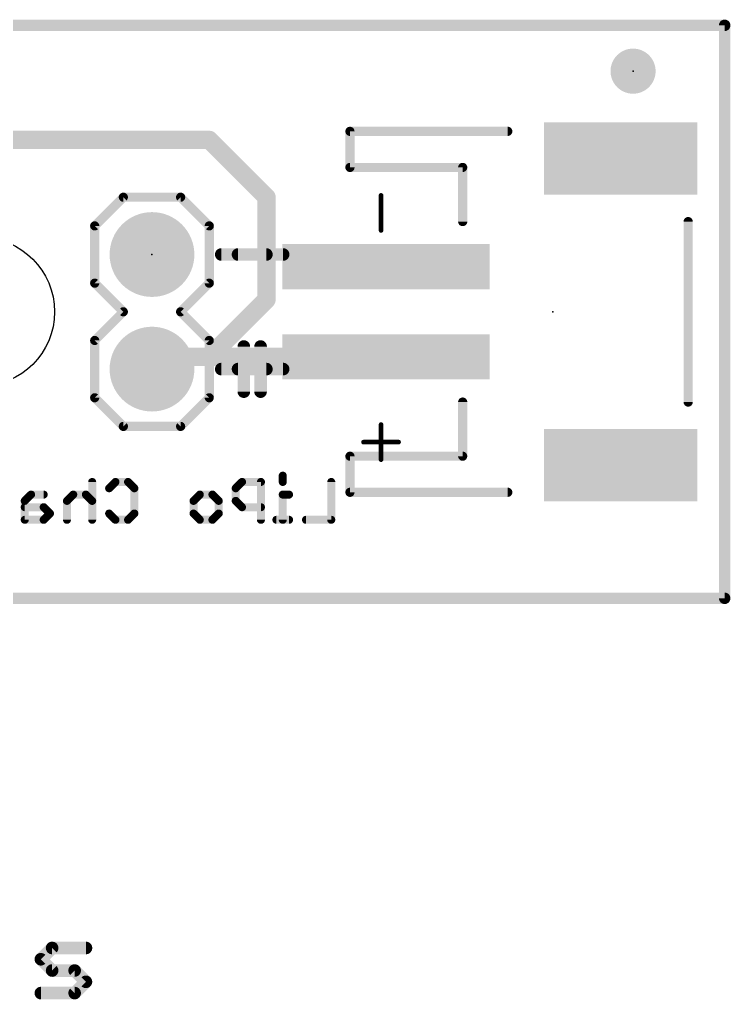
# Model space of a CAD drawing. Extents: x -22.9 to 33.1, y -8.9 to 12.8.
# Drawn here: x 17.38 to 33.15, y -8.89 to 12.83 of the extents above; entities that cross this region are included whole.
import ezdxf

# ---------------------------------------------------------------- set-up
doc = ezdxf.new("R2010")
doc.units = 0
for name, color, linetype in [('1', 12, 'CONTINUOUS'), ('16', 132, 'CONTINUOUS'), ('17', 110, 'CONTINUOUS'), ('20', 53, 'CONTINUOUS'), ('21', 41, 'CONTINUOUS'), ('22', 40, 'CONTINUOUS'), ('23', 53, 'CONTINUOUS'), ('24', 53, 'CONTINUOUS'), ('51', 53, 'CONTINUOUS')]:
    doc.layers.add(name, color=color, linetype=linetype)

# ---------------------------------------------------------------- blocks, each defined once
blk = doc.blocks.new('PIE')
at = {"const_width": 0.5}
blk.add_lwpolyline([(0, -0.25, 1), (0, 0.25, 1), (0, -0.25)], format="xyb", dxfattribs=at)
blk = doc.blocks.new('RECT')
blk.add_solid([(-0.5, -0.5), (0.5, -0.5), (-0.5, 0.5), (0.5, 0.5)])
blk = doc.blocks.new('ROUNDP')
at = {"const_width": 0.5}
blk.add_lwpolyline([(0, -0.25, 1), (0, 0.25, 1), (0, -0.25)], format="xyb", dxfattribs=at)

msp = doc.modelspace()

# ---------------------------------------------------------------- linework, layer by layer
at = {"layer": '1'}
for points, const_width in [([(0, 12.7), (33.02, 12.7)], 0.254), ([(33.02, 12.7), (33.02, 0)], 0.254), ([(20.32, 5.08), (20.59, 5.35)], 0.4064), ([(20.59, 5.35), (25.51, 5.35)], 0.4064), ([(33.02, 0), (0, 0)], 0.254)]:
    msp.add_lwpolyline(points, dxfattribs=dict(at, const_width=const_width))
for points, const_width in [([(33.0835, 12.7, 1), (32.9565, 12.7)], 0.127), ([(33.02, 12.6365, 1), (33.02, 12.7635)], 0.127), ([(20.59, 5.4516, 1), (20.59, 5.2484)], 0.2032), ([(20.6618, 5.2782, 1), (20.5182, 5.4218)], 0.2032), ([(25.51, 5.2484, 1), (25.51, 5.4516)], 0.2032), ([(20.2482, 5.1518, 1), (20.3918, 5.0082)], 0.2032), ([(32.9565, 0, 1), (33.0835, 0)], 0.127), ([(33.02, -0.0635, 1), (33.02, 0.0635)], 0.127)]:
    msp.add_lwpolyline(points, format="xyb", dxfattribs=dict(at, const_width=const_width))
at = {"layer": '16'}
for points, const_width in [([(0, 12.7), (33.02, 12.7)], 0.254), ([(33.02, 12.7), (33.02, 0)], 0.254), ([(16.51, 10.16), (21.59, 10.16)], 0.4064), ([(21.59, 10.16), (22.86, 8.89)], 0.4064), ([(22.86, 8.89), (22.86, 6.62)], 0.4064), ([(22.86, 6.62), (21.59, 5.35)], 0.4064), ([(20.59, 5.35), (20.32, 5.08)], 0.4064), ([(21.59, 5.35), (20.59, 5.35)], 0.4064), ([(33.02, 0), (0, 0)], 0.254)]:
    msp.add_lwpolyline(points, dxfattribs=dict(at, const_width=const_width))
for points, const_width in [([(33.0835, 12.7, 1), (32.9565, 12.7)], 0.127), ([(33.02, 12.6365, 1), (33.02, 12.7635)], 0.127), ([(21.6618, 10.2318, 1), (21.5182, 10.0882)], 0.2032), ([(21.59, 10.0584, 1), (21.59, 10.2616)], 0.2032), ([(22.9616, 8.89, 1), (22.7584, 8.89)], 0.2032), ([(22.7882, 8.8182, 1), (22.9318, 8.9618)], 0.2032), ([(22.9318, 6.5482, 1), (22.7882, 6.6918)], 0.2032), ([(22.7584, 6.62, 1), (22.9616, 6.62)], 0.2032), ([(20.59, 5.4516, 1), (20.59, 5.2484)], 0.2032), ([(20.6618, 5.2782, 1), (20.5182, 5.4218)], 0.2032), ([(21.5182, 5.4218, 1), (21.6618, 5.2782)], 0.2032), ([(21.59, 5.2484, 1), (21.59, 5.4516)], 0.2032), ([(20.2482, 5.1518, 1), (20.3918, 5.0082)], 0.2032), ([(32.9565, 0, 1), (33.0835, 0)], 0.127), ([(33.02, -0.0635, 1), (33.02, 0.0635)], 0.127)]:
    msp.add_lwpolyline(points, format="xyb", dxfattribs=dict(at, const_width=const_width))
at = {"layer": '20', "const_width": 0.2032}
for points in [[(33.02, 12.7), (0, 12.7)], [(33.02, 0), (33.02, 12.7)], [(0, 0), (33.02, 0)]]:
    msp.add_lwpolyline(points, dxfattribs=at)
at = {"layer": '20', "const_width": 0.1016}
for points in [[(33.0708, 12.7, 1), (32.9692, 12.7)], [(33.02, 12.6492, 1), (33.02, 12.7508)], [(32.9692, 0, 1), (33.0708, 0)], [(33.02, -0.0508, 1), (33.02, 0.0508)]]:
    msp.add_lwpolyline(points, format="xyb", dxfattribs=at)
at = {"layer": '20'}
msp.add_circle((16.51, 6.35), 1.651, dxfattribs=at)
at = {"layer": '21'}
for points, const_width in [([(28.21, 10.35), (24.71, 10.35)], 0.2032), ([(24.71, 10.35), (24.71, 9.55)], 0.2032), ([(24.71, 9.55), (27.21, 9.55)], 0.2032), ([(27.21, 9.55), (27.21, 8.35)], 0.2032), ([(32.21, 4.35), (32.21, 8.35)], 0.2032), ([(21.8567, 7.6206), (22.8566, 7.6206)], 0.2794), ([(22.3567, 5.5806), (22.3567, 4.5807)], 0.2794), ([(21.8567, 5.0806), (22.8566, 5.0806)], 0.2794), ([(27.21, 4.35), (27.21, 3.15)], 0.2032), ([(27.21, 3.15), (24.71, 3.15)], 0.2032), ([(24.71, 3.15), (24.71, 2.35)], 0.2032), ([(24.71, 2.35), (28.21, 2.35)], 0.2032), ([(17.8555, -8.0004), (18.1055, -7.7504)], 0.2794), ([(18.1055, -7.7504), (18.8554, -7.7504)], 0.2794), ([(18.1055, -8.2503), (17.8555, -8.0004)], 0.2794), ([(18.6054, -8.2503), (18.1055, -8.2503)], 0.2794), ([(18.8554, -8.5003), (18.6054, -8.2503)], 0.2794), ([(18.6054, -8.7503), (18.8554, -8.5003)], 0.2794), ([(17.8555, -8.7503), (18.6054, -8.7503)], 0.2794)]:
    msp.add_lwpolyline(points, dxfattribs=dict(at, const_width=const_width))
for points, const_width in [([(24.71, 10.4008, 1), (24.71, 10.2992)], 0.1016), ([(24.7608, 10.35, 1), (24.6592, 10.35)], 0.1016), ([(28.21, 10.2992, 1), (28.21, 10.4008)], 0.1016), ([(24.71, 9.6008, 1), (24.71, 9.4992)], 0.1016), ([(24.6592, 9.55, 1), (24.7608, 9.55)], 0.1016), ([(27.2608, 9.55, 1), (27.1592, 9.55)], 0.1016), ([(27.21, 9.4992, 1), (27.21, 9.6008)], 0.1016), ([(27.1592, 8.35, 1), (27.2608, 8.35)], 0.1016), ([(32.2608, 8.35, 1), (32.1592, 8.35)], 0.1016), ([(21.8567, 7.6905, 1), (21.8567, 7.5508)], 0.1397), ([(22.8566, 7.5508, 1), (22.8566, 7.6905)], 0.1397), ([(22.4265, 5.5806, 1), (22.2868, 5.5806)], 0.1397), ([(21.8567, 5.1505, 1), (21.8567, 5.0108)], 0.1397), ([(22.8566, 5.0108, 1), (22.8566, 5.1505)], 0.1397), ([(22.2868, 4.5807, 1), (22.4265, 4.5807)], 0.1397), ([(27.2608, 4.35, 1), (27.1592, 4.35)], 0.1016), ([(32.1592, 4.35, 1), (32.2608, 4.35)], 0.1016), ([(24.71, 3.2008, 1), (24.71, 3.0992)], 0.1016), ([(24.7608, 3.15, 1), (24.6592, 3.15)], 0.1016), ([(27.1592, 3.15, 1), (27.2608, 3.15)], 0.1016), ([(27.21, 3.0992, 1), (27.21, 3.2008)], 0.1016), ([(24.71, 2.4008, 1), (24.71, 2.2992)], 0.1016), ([(24.6592, 2.35, 1), (24.7608, 2.35)], 0.1016), ([(28.21, 2.2992, 1), (28.21, 2.4008)], 0.1016), ([(18.1055, -7.6805, 1), (18.1055, -7.8202)], 0.1397), ([(18.1549, -7.7998, 1), (18.0561, -7.701)], 0.1397), ([(18.8554, -7.8202, 1), (18.8554, -7.6805)], 0.1397), ([(17.9049, -7.951, 1), (17.8061, -8.0498)], 0.1397), ([(17.8061, -7.951, 1), (17.9049, -8.0498)], 0.1397), ([(18.1055, -8.1805, 1), (18.1055, -8.3202)], 0.1397), ([(18.0561, -8.2997, 1), (18.1549, -8.2009)], 0.1397), ([(18.6548, -8.2009, 1), (18.556, -8.2997)], 0.1397), ([(18.6054, -8.3202, 1), (18.6054, -8.1805)], 0.1397), ([(18.9048, -8.5497, 1), (18.806, -8.4509)], 0.1397), ([(18.806, -8.5497, 1), (18.9048, -8.4509)], 0.1397), ([(17.8555, -8.6805, 1), (17.8555, -8.8202)], 0.1397), ([(18.556, -8.7009, 1), (18.6548, -8.7997)], 0.1397), ([(18.6054, -8.8202, 1), (18.6054, -8.6805)], 0.1397)]:
    msp.add_lwpolyline(points, format="xyb", dxfattribs=dict(at, const_width=const_width))
at = {"layer": '22'}
for points, const_width in [([(19.05, 8.255), (19.685, 8.89)], 0.2032), ([(19.685, 8.89), (20.955, 8.89)], 0.2032), ([(20.955, 8.89), (21.59, 8.255)], 0.2032), ([(19.05, 8.255), (19.05, 6.985)], 0.2032), ([(21.59, 6.985), (21.59, 8.255)], 0.2032), ([(23.2283, 7.6206), (22.2284, 7.6206)], 0.2794), ([(19.05, 6.985), (19.685, 6.35)], 0.2032), ([(20.955, 6.35), (21.59, 6.985)], 0.2032), ([(19.685, 6.35), (19.05, 5.715)], 0.2032), ([(21.59, 5.715), (20.955, 6.35)], 0.2032), ([(19.05, 5.715), (19.05, 4.445)], 0.2032), ([(21.59, 4.445), (21.59, 5.715)], 0.2032), ([(22.7283, 5.5806), (22.7283, 4.5807)], 0.2794), ([(23.2283, 5.0806), (22.2284, 5.0806)], 0.2794), ([(19.05, 4.445), (19.685, 3.81)], 0.2032), ([(20.955, 3.81), (21.59, 4.445)], 0.2032), ([(19.685, 3.81), (20.955, 3.81)], 0.2032), ([(18.9938, 2.5788), (18.9938, 1.7399)], 0.1778), ([(19.3701, 2.439), (19.5099, 2.5788)], 0.1778), ([(19.5099, 2.5788), (19.7895, 2.5788)], 0.1778), ([(19.7895, 2.5788), (19.9293, 2.439)], 0.1778), ([(22.3164, 2.5788), (22.1766, 2.439)], 0.1778), ([(22.7359, 2.5788), (22.3164, 2.5788)], 0.1778), ([(22.7359, 1.7399), (22.7359, 2.5788)], 0.1778), ([(23.2198, 2.7186), (23.2198, 2.5788)], 0.1778), ([(24.2951, 2.5788), (24.2951, 1.7399)], 0.1778), ([(19.9293, 2.439), (19.9293, 1.8797)], 0.1778), ([(22.1766, 2.439), (22.1766, 2.1594)], 0.1778), ([(17.6389, 2.2992), (17.499, 2.1594)], 0.1778), ([(17.499, 2.1594), (17.499, 1.7399)], 0.1778), ([(17.9185, 2.2992), (17.6389, 2.2992)], 0.1778), ([(18.5744, 2.2992), (18.4346, 2.1594)], 0.1778), ([(18.4346, 2.1594), (18.4346, 1.7399)], 0.1778), ([(18.854, 2.2992), (18.5744, 2.2992)], 0.1778), ([(18.9938, 2.1594), (18.854, 2.2992)], 0.1778), ([(21.2411, 2.1594), (21.3809, 2.2992)], 0.1778), ([(21.2411, 1.8797), (21.2411, 2.1594)], 0.1778), ([(21.3809, 2.2992), (21.6606, 2.2992)], 0.1778), ([(21.6606, 2.2992), (21.8004, 2.1594)], 0.1778), ([(21.8004, 2.1594), (21.8004, 1.8797)], 0.1778), ([(22.1766, 2.1594), (22.3164, 2.0195)], 0.1778), ([(23.3596, 2.2992), (23.2198, 2.2992)], 0.1778), ([(23.2198, 2.2992), (23.2198, 1.7399)], 0.1778), ([(17.9185, 2.0195), (17.499, 2.0195)], 0.1778), ([(18.0583, 1.8797), (17.9185, 2.0195)], 0.1778), ([(17.9185, 1.7399), (18.0583, 1.8797)], 0.1778), ([(19.5099, 1.7399), (19.3701, 1.8797)], 0.1778), ([(19.9293, 1.8797), (19.7895, 1.7399)], 0.1778), ([(21.3809, 1.7399), (21.2411, 1.8797)], 0.1778), ([(21.8004, 1.8797), (21.6606, 1.7399)], 0.1778), ([(22.3164, 2.0195), (22.7359, 2.0195)], 0.1778), ([(17.499, 1.7399), (17.9185, 1.7399)], 0.1778), ([(19.7895, 1.7399), (19.5099, 1.7399)], 0.1778), ([(21.6606, 1.7399), (21.3809, 1.7399)], 0.1778), ([(23.3596, 1.7399), (23.0799, 1.7399)], 0.1778), ([(24.2951, 1.7399), (23.7358, 1.7399)], 0.1778)]:
    msp.add_lwpolyline(points, dxfattribs=dict(at, const_width=const_width))
for points, const_width in [([(19.685, 8.9408, 1), (19.685, 8.8392)], 0.1016), ([(19.7209, 8.8541, 1), (19.6491, 8.9259)], 0.1016), ([(20.9909, 8.9259, 1), (20.9191, 8.8541)], 0.1016), ([(20.955, 8.8392, 1), (20.955, 8.9408)], 0.1016), ([(19.1008, 8.255, 1), (18.9992, 8.255)], 0.1016), ([(19.0141, 8.2909, 1), (19.0859, 8.2191)], 0.1016), ([(21.6408, 8.255, 1), (21.5392, 8.255)], 0.1016), ([(21.5541, 8.2191, 1), (21.6259, 8.2909)], 0.1016), ([(22.2284, 7.6905, 1), (22.2284, 7.5508)], 0.1397), ([(23.2283, 7.5508, 1), (23.2283, 7.6905)], 0.1397), ([(19.0859, 7.0209, 1), (19.0141, 6.9491)], 0.1016), ([(18.9992, 6.985, 1), (19.1008, 6.985)], 0.1016), ([(21.5392, 6.985, 1), (21.6408, 6.985)], 0.1016), ([(21.6259, 6.9491, 1), (21.5541, 7.0209)], 0.1016), ([(19.7209, 6.3141, 1), (19.6491, 6.3859)], 0.1016), ([(19.6491, 6.3141, 1), (19.7209, 6.3859)], 0.1016), ([(20.9909, 6.3859, 1), (20.9191, 6.3141)], 0.1016), ([(20.9191, 6.3859, 1), (20.9909, 6.3141)], 0.1016), ([(19.1008, 5.715, 1), (18.9992, 5.715)], 0.1016), ([(19.0141, 5.7509, 1), (19.0859, 5.6791)], 0.1016), ([(21.6408, 5.715, 1), (21.5392, 5.715)], 0.1016), ([(21.5541, 5.6791, 1), (21.6259, 5.7509)], 0.1016), ([(22.7982, 5.5806, 1), (22.6585, 5.5806)], 0.1397), ([(22.2284, 5.1505, 1), (22.2284, 5.0108)], 0.1397), ([(23.2283, 5.0108, 1), (23.2283, 5.1505)], 0.1397), ([(22.6585, 4.5807, 1), (22.7982, 4.5807)], 0.1397), ([(19.0859, 4.4809, 1), (19.0141, 4.4091)], 0.1016), ([(18.9992, 4.445, 1), (19.1008, 4.445)], 0.1016), ([(21.5392, 4.445, 1), (21.6408, 4.445)], 0.1016), ([(21.6259, 4.4091, 1), (21.5541, 4.4809)], 0.1016), ([(19.685, 3.8608, 1), (19.685, 3.7592)], 0.1016), ([(20.955, 3.7592, 1), (20.955, 3.8608)], 0.1016), ([(19.6491, 3.7741, 1), (19.7209, 3.8459)], 0.1016), ([(20.9191, 3.8459, 1), (20.9909, 3.7741)], 0.1016), ([(19.0383, 2.5788, 1), (18.9494, 2.5788)], 0.0889), ([(19.5099, 2.6233, 1), (19.5099, 2.5344)], 0.0889), ([(19.5413, 2.5474, 1), (19.4785, 2.6102)], 0.0889), ([(19.821, 2.6102, 1), (19.7581, 2.5474)], 0.0889), ([(19.7895, 2.5344, 1), (19.7895, 2.6233)], 0.0889), ([(22.3164, 2.6233, 1), (22.3164, 2.5344)], 0.0889), ([(22.3479, 2.5474, 1), (22.285, 2.6102)], 0.0889), ([(22.7804, 2.5788, 1), (22.6915, 2.5788)], 0.0889), ([(22.7359, 2.5344, 1), (22.7359, 2.6233)], 0.0889), ([(23.2642, 2.7186, 1), (23.1753, 2.7186)], 0.0889), ([(23.1753, 2.5788, 1), (23.2642, 2.5788)], 0.0889), ([(24.3396, 2.5788, 1), (24.2507, 2.5788)], 0.0889), ([(19.3386, 2.4704, 1), (19.4015, 2.4076)], 0.0889), ([(19.9738, 2.439, 1), (19.8849, 2.439)], 0.0889), ([(19.8979, 2.4076, 1), (19.9608, 2.4704)], 0.0889), ([(22.2211, 2.439, 1), (22.1322, 2.439)], 0.0889), ([(22.1452, 2.4704, 1), (22.2081, 2.4076)], 0.0889), ([(17.5435, 2.1594, 1), (17.4546, 2.1594)], 0.0889), ([(17.4676, 2.1908, 1), (17.5305, 2.1279)], 0.0889), ([(17.6389, 2.3436, 1), (17.6389, 2.2547)], 0.0889), ([(17.6703, 2.2677, 1), (17.6074, 2.3306)], 0.0889), ([(17.9185, 2.2547, 1), (17.9185, 2.3436)], 0.0889), ([(18.4031, 2.1908, 1), (18.466, 2.1279)], 0.0889), ([(18.479, 2.1594, 1), (18.3901, 2.1594)], 0.0889), ([(18.5744, 2.3436, 1), (18.5744, 2.2547)], 0.0889), ([(18.6058, 2.2677, 1), (18.5429, 2.3306)], 0.0889), ([(18.8854, 2.3306, 1), (18.8226, 2.2677)], 0.0889), ([(18.854, 2.2547, 1), (18.854, 2.3436)], 0.0889), ([(18.9624, 2.1279, 1), (19.0253, 2.1908)], 0.0889), ([(21.2856, 2.1594, 1), (21.1967, 2.1594)], 0.0889), ([(21.2097, 2.1908, 1), (21.2725, 2.1279)], 0.0889), ([(21.3809, 2.3436, 1), (21.3809, 2.2547)], 0.0889), ([(21.4124, 2.2677, 1), (21.3495, 2.3306)], 0.0889), ([(21.692, 2.3306, 1), (21.6291, 2.2677)], 0.0889), ([(21.6606, 2.2547, 1), (21.6606, 2.3436)], 0.0889), ([(21.8448, 2.1594, 1), (21.7559, 2.1594)], 0.0889), ([(21.769, 2.1279, 1), (21.8318, 2.1908)], 0.0889), ([(22.2081, 2.1908, 1), (22.1452, 2.1279)], 0.0889), ([(22.1322, 2.1594, 1), (22.2211, 2.1594)], 0.0889), ([(23.2642, 2.2992, 1), (23.1753, 2.2992)], 0.0889), ([(23.2198, 2.3436, 1), (23.2198, 2.2547)], 0.0889), ([(23.3596, 2.2547, 1), (23.3596, 2.3436)], 0.0889), ([(17.499, 2.064, 1), (17.499, 1.9751)], 0.0889), ([(17.9499, 2.051, 1), (17.8871, 1.9881)], 0.0889), ([(17.9185, 1.9751, 1), (17.9185, 2.064)], 0.0889), ([(18.0897, 1.8483, 1), (18.0269, 1.9111)], 0.0889), ([(18.0269, 1.8483, 1), (18.0897, 1.9111)], 0.0889), ([(19.4015, 1.9111, 1), (19.3386, 1.8483)], 0.0889), ([(19.9608, 1.8483, 1), (19.8979, 1.9111)], 0.0889), ([(21.2725, 1.9111, 1), (21.2097, 1.8483)], 0.0889), ([(21.8318, 1.8483, 1), (21.769, 1.9111)], 0.0889), ([(22.3164, 2.064, 1), (22.3164, 1.9751)], 0.0889), ([(22.285, 1.9881, 1), (22.3479, 2.051)], 0.0889), ([(22.7359, 1.9751, 1), (22.7359, 2.064)], 0.0889), ([(17.499, 1.7844, 1), (17.499, 1.6954)], 0.0889), ([(17.4546, 1.7399, 1), (17.5435, 1.7399)], 0.0889), ([(17.8871, 1.7713, 1), (17.9499, 1.7085)], 0.0889), ([(17.9185, 1.6954, 1), (17.9185, 1.7844)], 0.0889), ([(18.3901, 1.7399, 1), (18.479, 1.7399)], 0.0889), ([(18.9494, 1.7399, 1), (19.0383, 1.7399)], 0.0889), ([(19.5099, 1.7844, 1), (19.5099, 1.6954)], 0.0889), ([(19.4785, 1.7085, 1), (19.5413, 1.7713)], 0.0889), ([(19.7581, 1.7713, 1), (19.821, 1.7085)], 0.0889), ([(19.7895, 1.6954, 1), (19.7895, 1.7844)], 0.0889), ([(19.8849, 1.8797, 1), (19.9738, 1.8797)], 0.0889), ([(21.1967, 1.8797, 1), (21.2856, 1.8797)], 0.0889), ([(21.3809, 1.7844, 1), (21.3809, 1.6954)], 0.0889), ([(21.3495, 1.7085, 1), (21.4124, 1.7713)], 0.0889), ([(21.6291, 1.7713, 1), (21.692, 1.7085)], 0.0889), ([(21.6606, 1.6954, 1), (21.6606, 1.7844)], 0.0889), ([(21.7559, 1.8797, 1), (21.8448, 1.8797)], 0.0889), ([(22.6915, 1.7399, 1), (22.7804, 1.7399)], 0.0889), ([(23.0799, 1.7844, 1), (23.0799, 1.6954)], 0.0889), ([(23.1753, 1.7399, 1), (23.2642, 1.7399)], 0.0889), ([(23.3596, 1.6954, 1), (23.3596, 1.7844)], 0.0889), ([(23.7358, 1.7844, 1), (23.7358, 1.6954)], 0.0889), ([(24.2507, 1.7399, 1), (24.3396, 1.7399)], 0.0889), ([(24.2951, 1.6954, 1), (24.2951, 1.7844)], 0.0889)]:
    msp.add_lwpolyline(points, format="xyb", dxfattribs=dict(at, const_width=const_width))
at = {"layer": '23'}
for p in [(30.988, 11.684), (29.21, 6.35)]:
    msp.add_point(p, dxfattribs=at)
at = {"layer": '24'}
msp.add_point((20.32, 7.62), dxfattribs=at)
at = {"layer": '51', "const_width": 0.1016}
for points in [[(25.3995, 8.1524), (25.3995, 8.932)], [(25.3995, 3.0724), (25.3995, 3.852)], [(25.0097, 3.4622), (25.7893, 3.4622)]]:
    msp.add_lwpolyline(points, dxfattribs=at)
at = {"layer": '51', "const_width": 0.0508}
for points in [[(25.4249, 8.932, 1), (25.3741, 8.932)], [(25.3741, 8.1524, 1), (25.4249, 8.1524)], [(25.4249, 3.852, 1), (25.3741, 3.852)], [(25.0097, 3.4876, 1), (25.0097, 3.4368)], [(25.7893, 3.4368, 1), (25.7893, 3.4876)], [(25.3741, 3.0724, 1), (25.4249, 3.0724)]]:
    msp.add_lwpolyline(points, format="xyb", dxfattribs=at)

# ---------------------------------------------------------------- block references
at = {"layer": '1'}
msp.add_blockref('PIE', (30.988, 11.684), dxfattribs=at)
at = {"layer": '1', "xscale": 3.4, "yscale": 1.6}
for p in [(30.71, 9.75), (30.71, 2.95)]:
    msp.add_blockref('RECT', p, dxfattribs=at)
at = {"layer": '1', "yscale": 4.6, "rotation": 270}
for p in [(25.51, 7.35), (25.51, 5.35)]:
    msp.add_blockref('RECT', p, dxfattribs=at)
at = {"layer": '17', "xscale": 1.8796, "yscale": 1.8796, "rotation": 180}
for p in [(20.32, 7.62), (20.32, 7.62), (20.32, 5.08), (20.32, 5.08)]:
    msp.add_blockref('ROUNDP', p, dxfattribs=at)

doc.saveas('drawing.dxf')
